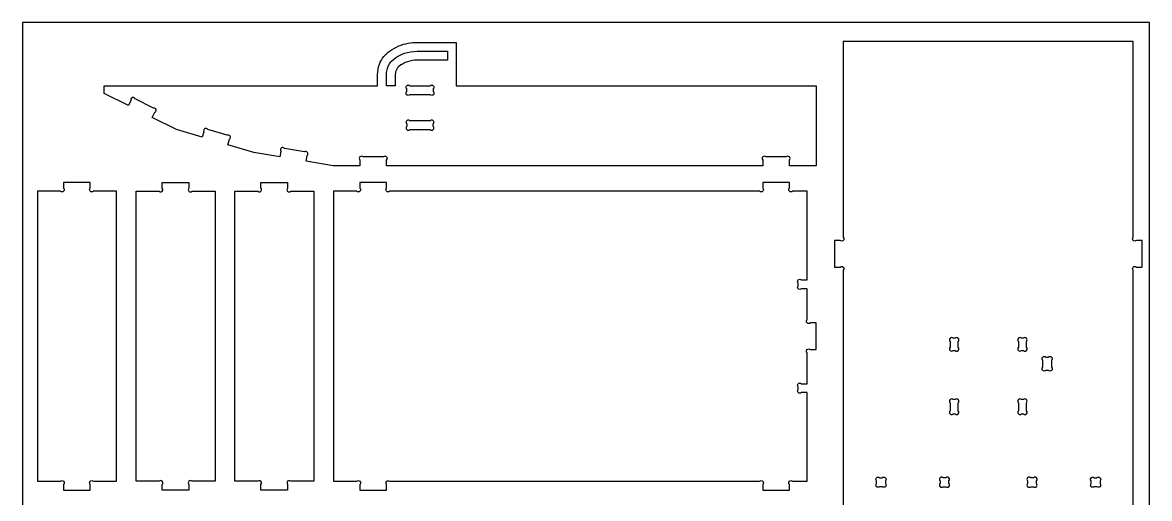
# Model space of a CAD drawing. Extents: x -93 to 288, y -22 to 410.
# Drawn here: x -93.3 to 287.6, y 249.4 to 410.2 of the extents above; entities that cross this region are included whole.
import ezdxf

# ---------------------------------------------------------------- set-up
doc = ezdxf.new("R2010")
doc.units = 0
doc.header["$MEASUREMENT"] = 0
doc.layers.get('0').update_dxf_attribs({"linetype": 'CONTINUOUS'})
doc.layers.add('SECTIONCUTEDGES', color=18, linetype='CONTINUOUS')

msp = doc.modelspace()

# ---------------------------------------------------------------- linework, layer by layer
msp.add_lwpolyline([(287.57, 410.23), (-93.27, 410.23), (-93.27, -22.31), (287.57, -22.31)], close=True)
for points in [[(222.93, 300.48), (222.93, 302.48, 1), (221.87, 303.54), (221.24, 303.54, 1), (220.18, 302.48), (220.18, 300.48, 1), (221.24, 299.42), (221.87, 299.42, 1)], [(243.27, 302.48), (243.27, 300.48, 1), (244.33, 299.42), (244.96, 299.42, 1), (246.02, 300.48), (246.02, 302.48, 1), (244.96, 303.54), (244.33, 303.54, 1)], [(222.93, 279.06), (222.93, 281.74, 1), (221.87, 282.8), (221.24, 282.8, 1), (220.18, 281.74), (220.18, 279.06, 1), (221.24, 278), (221.87, 278, 1)], [(243.27, 281.74), (243.27, 279.06, 1), (244.33, 278), (244.96, 278, 1), (246.02, 279.06), (246.02, 281.74, 1), (244.96, 282.8), (244.33, 282.8, 1)]]:
    msp.add_lwpolyline(points, format="xyb", close=True)
at = {"layer": 'SECTIONCUTEDGES'}
msp.add_lwpolyline([(282.09, 198.27), (282.09, 326.54, -1), (283.15, 327.6), (285.09, 327.6), (285.09, 336.6), (283.15, 336.6, -1), (282.09, 337.66), (282.09, 403.81), (184.11, 403.81), (184.11, 337.66, -1), (183.05, 336.6), (181.11, 336.6), (181.11, 327.6), (183.05, 327.6, -1), (184.11, 326.54), (184.11, 198.27)], format="xyb", dxfattribs=at)
for points in [[(-65.66, 386.29), (-65.66, 388.85), (26.7, 388.85, -0.002134), (26.72, 392.7, -0.087341), (27.35, 396.12, -0.074516), (28.83, 398.78, -0.050894), (29.68, 399.69, -0.0521), (32.41, 401.58, -0.105525), (38.68, 403.49, -0.010514), (39.12, 403.51, -0.005257), (40, 403.54), (53.3, 403.54), (53.3, 388.85), (174.88, 388.85), (174.88, 361.83), (165.88, 361.83), (165.88, 363.77, 1), (164.82, 364.83), (157.94, 364.83, 1), (156.88, 363.77), (156.88, 361.83), (29.76, 361.83), (29.76, 363.77, 1), (28.7, 364.83), (21.82, 364.83, 1), (20.76, 363.77), (20.76, 361.83), (11.76, 361.83), (2.56, 363.37), (2.89, 365.28, 1), (2.02, 366.5), (-4.76, 367.66, 1), (-5.98, 366.79), (-6.31, 364.88), (-15.13, 366.37), (-23.89, 368.95), (-23.35, 370.81, 1), (-24.06, 372.12), (-30.66, 374.07, 1), (-31.98, 373.35), (-32.53, 371.49), (-41.29, 374.06), (-49.45, 378.16), (-48.58, 379.89, 1), (-49.06, 381.32), (-55.2, 384.4, 1), (-56.63, 383.93), (-57.5, 382.2)], [(45.55, 387.79), (45.55, 386.91, -1), (44.49, 385.85), (37.61, 385.85, -1), (36.55, 386.91), (36.55, 387.79, -1), (37.61, 388.85), (44.49, 388.85, -1)], [(37.61, 374.06), (44.49, 374.06, 1), (45.55, 375.12), (45.55, 376, 1), (44.49, 377.06), (37.61, 377.06, 1), (36.55, 376), (36.55, 375.12, 1)], [(-88.26, 255.22), (-80.45, 255.22, -1), (-79.39, 254.16), (-79.39, 252.22), (-70.39, 252.22), (-70.39, 254.16, -1), (-69.33, 255.22), (-61.53, 255.22), (-61.53, 353.21), (-69.33, 353.21, -1), (-70.39, 354.27), (-70.39, 356.21), (-79.39, 356.21), (-79.39, 354.27, -1), (-80.45, 353.21), (-88.26, 353.21)], [(-46.04, 252.22), (-46.04, 254.16, 1), (-47.1, 255.22), (-54.9, 255.22), (-54.9, 353.21), (-47.1, 353.21, 1), (-46.04, 354.27), (-46.04, 356.21), (-37.04, 356.21), (-37.04, 354.27, 1), (-35.98, 353.21), (-28.17, 353.21), (-28.17, 255.22), (-35.98, 255.22, 1), (-37.04, 254.16), (-37.04, 252.22)], [(-12.68, 252.22), (-12.68, 254.16, 1), (-13.74, 255.22), (-21.55, 255.22), (-21.55, 353.21), (-13.74, 353.21, 1), (-12.68, 354.27), (-12.68, 356.21), (-3.68, 356.21), (-3.68, 354.27, 1), (-2.62, 353.21), (5.18, 353.21), (5.18, 255.22), (-2.62, 255.22, 1), (-3.68, 254.16), (-3.68, 252.22)], [(11.81, 255.22), (19.7, 255.22, -1), (20.76, 254.16), (20.76, 252.22), (29.76, 252.22), (29.76, 254.16, -1), (30.82, 255.22), (155.82, 255.22, -1), (156.88, 254.16), (156.88, 252.22), (165.88, 252.22), (165.88, 254.16, -1), (166.94, 255.22), (171.88, 255.22), (171.88, 285.17), (169.94, 285.17, -1), (168.88, 286.23), (168.88, 287.11, -1), (169.94, 288.17), (171.88, 288.17), (171.88, 298.65, -1), (172.94, 299.71), (174.88, 299.71), (174.88, 308.72), (172.94, 308.72, -1), (171.88, 309.78), (171.88, 320.26), (169.94, 320.26, -1), (168.88, 321.33), (168.88, 322.2, -1), (169.94, 323.26), (171.88, 323.26), (171.88, 353.21), (166.94, 353.21, -1), (165.88, 354.27), (165.88, 356.21), (156.88, 356.21), (156.88, 354.27, -1), (155.82, 353.21), (30.82, 353.21, -1), (29.76, 354.27), (29.76, 356.21), (20.76, 356.21), (20.76, 354.27, -1), (19.7, 353.21), (11.81, 353.21)], [(254.52, 296.11), (254.52, 293.73, -1), (253.46, 292.67), (252.58, 292.67, -1), (251.52, 293.73), (251.52, 296.11, -1), (252.58, 297.17), (253.46, 297.17, -1)], [(197.27, 253.39), (196.39, 253.39, -1), (195.33, 254.45), (195.33, 255.33, -1), (196.39, 256.39), (197.27, 256.39, -1), (198.33, 255.33), (198.33, 254.45, -1)], [(218.73, 256.39), (217.86, 256.39, 1), (216.8, 255.33), (216.8, 254.45, 1), (217.86, 253.39), (218.73, 253.39, 1), (219.79, 254.45), (219.79, 255.33, 1)], [(247.46, 253.39), (248.34, 253.39, 1), (249.4, 254.45), (249.4, 255.33, 1), (248.34, 256.39), (247.46, 256.39, 1), (246.4, 255.33), (246.4, 254.45, 1)], [(268.93, 256.39), (269.81, 256.39, -1), (270.87, 255.33), (270.87, 254.45, -1), (269.81, 253.39), (268.93, 253.39, -1), (267.87, 254.45), (267.87, 255.33, -1)]]:
    msp.add_lwpolyline(points, format="xyb", close=True, dxfattribs=at)
msp.add_lwpolyline([(32.7, 388.85), (29.7, 388.85), (29.7, 392.48), (29.72, 392.96), (29.76, 393.39), (29.82, 393.82), (29.91, 394.24), (30.03, 394.66), (30.16, 395.07), (30.33, 395.47), (30.51, 395.86), (30.72, 396.24), (30.96, 396.6), (31.21, 396.95), (31.38, 397.16), (32.08, 397.77), (32.94, 398.4), (33.86, 398.96), (34.81, 399.43), (35.81, 399.83), (36.83, 400.14), (37.87, 400.36), (38.93, 400.49), (40.06, 400.54), (50.3, 400.54), (50.3, 397.54), (40.13, 397.54), (39.18, 397.5), (38.38, 397.4), (37.58, 397.23), (36.8, 396.99), (36.04, 396.69), (35.31, 396.33), (34.61, 395.9), (33.95, 395.42), (33.64, 395.15), (33.49, 394.98), (33.44, 394.92), (33.3, 394.7), (33.18, 394.48), (33.07, 394.25), (32.98, 394.02), (32.89, 393.78), (32.83, 393.53), (32.78, 393.28), (32.74, 393.03), (32.71, 392.78), (32.7, 392.44)], close=True, dxfattribs=at)

doc.saveas('drawing.dxf')
